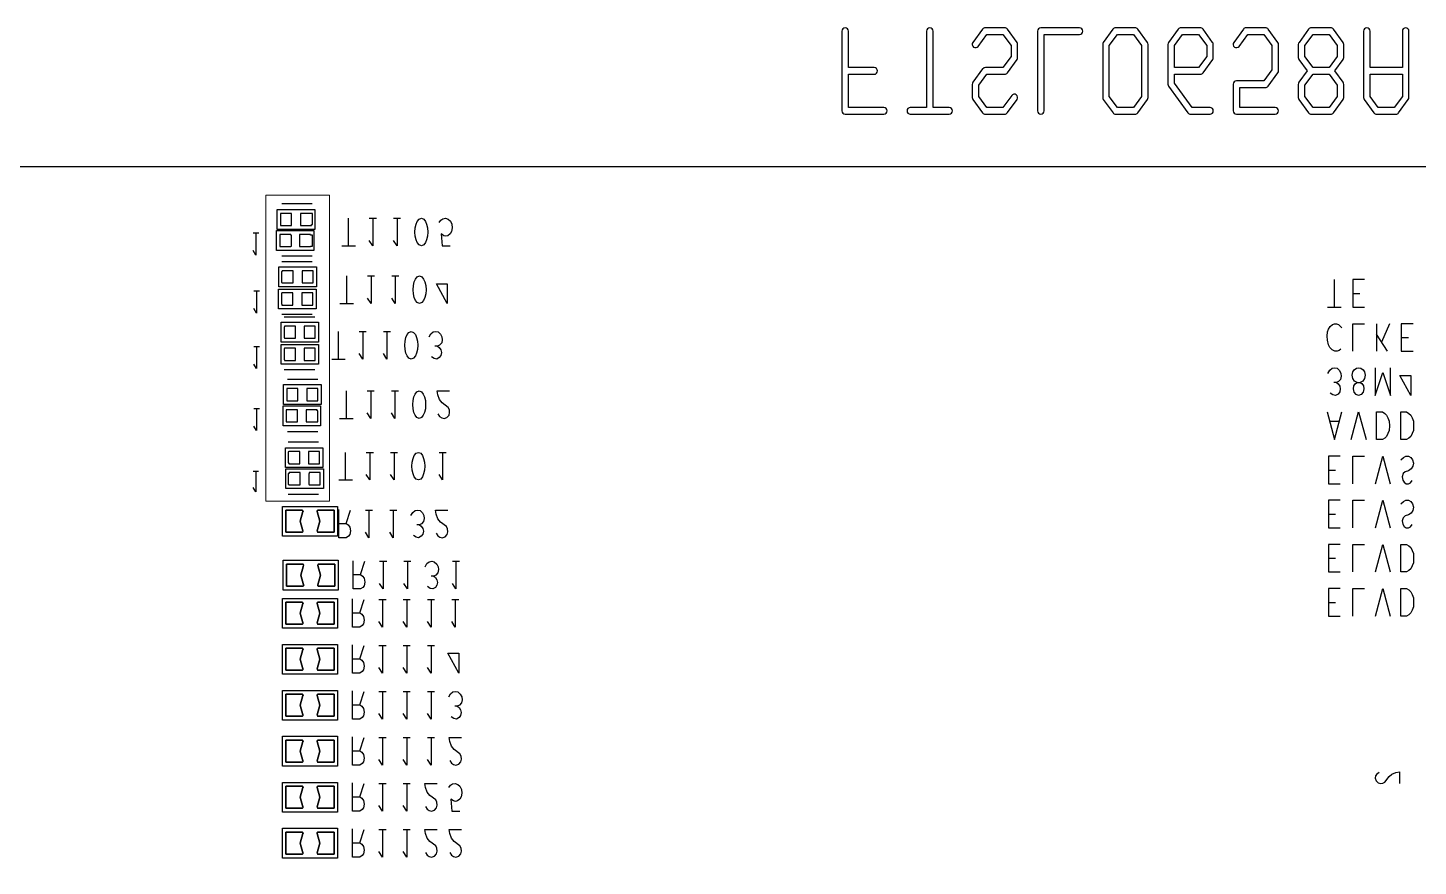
# Model space of a CAD drawing. Header units: millimetres. Extents: x 17 to 508, y 150 to 618.
# Drawn here: x 95.1 to 173.5, y 570.7 to 618 of the extents above; entities that cross this region are included whole.
import ezdxf

# ---------------------------------------------------------------- set-up
doc = ezdxf.new("R2010")
doc.units = ezdxf.units.MM
for name, color, linetype in [('gbr-dxf_layer0', 7, 'Continuous'), ('outline_layer0', 5, 'Continuous'), ('s_layer2', 7, 'Continuous')]:
    doc.layers.add(name, color=color, linetype=linetype)
doc.layers.add('SPB', color=6, linetype='Continuous', lineweight=25)
doc.layers.add('備註', color=1, linetype='Continuous', lineweight=0)

msp = doc.modelspace()

# ---------------------------------------------------------------- linework, layer by layer
for p, q in [((112.662, 590.002), (112.662, 590.789)), ((113.462, 587.11), (113.462, 587.897)), ((113.425, 584.957), (113.425, 585.745)), ((113.425, 582.361), (113.425, 583.149)), ((113.425, 579.764), (113.425, 580.552)), ((113.425, 579.654), (113.425, 580.441)), ((113.425, 577.168), (113.425, 577.956)), ((113.425, 574.571), (113.425, 575.359)), ((113.425, 571.975), (113.425, 572.763))]:
    msp.add_line(p, q)
at = {"layer": 'gbr-dxf_layer0'}
msp.add_line((141.032, 617.796), (141.032, 615.55), dxfattribs=at)
at = {"layer": 'gbr-dxf_layer0', "linetype": 'Continuous'}
for points in [[(141.032, 615.541), (141.032, 613.302, 0.208517), (141.087, 613.163, 0.208501), (141.226, 613.108), (143.407, 613.108, 1), (143.407, 613.482), (141.406, 613.482), (141.406, 615.358), (142.86, 615.358, 1), (142.86, 615.732), (141.406, 615.732), (141.406, 617.796, 1), (141.032, 617.796)], [(145.996, 613.108), (147.086, 613.108, 1), (147.086, 613.482), (146.178, 613.482), (146.178, 617.796, 1), (145.805, 617.796), (145.805, 613.482), (144.897, 613.482)], [(144.897, 613.482, 1), (144.897, 613.108), (145.987, 613.108)]]:
    msp.add_lwpolyline(points, format="xyb", dxfattribs=at)
for points in [[(148.389, 614.79), (148.389, 614.045, 0.161897), (148.426, 613.933), (148.972, 613.185, 0.239742), (149.123, 613.108), (150.217, 613.108, 0.253505), (150.374, 613.193), (150.915, 613.935, 1), (150.613, 614.155), (150.122, 613.482), (149.218, 613.482), (148.762, 614.106), (148.762, 614.734), (149.218, 615.358), (150.217, 615.358, 0.247601), (150.371, 615.44), (150.915, 616.185, 0.165513), (150.951, 616.3), (150.951, 617.046, 0.161897), (150.914, 617.158), (150.37, 617.903, 0.257177), (150.209, 617.983), (149.128, 617.983, 0.246448), (148.972, 617.906), (148.425, 617.156, 1), (148.727, 616.935), (149.218, 617.609), (150.122, 617.609), (150.577, 616.985), (150.577, 616.356), (150.122, 615.732), (149.131, 615.732, 0.251415), (148.972, 615.656), (148.425, 614.905, 0.165513)], [(152.067, 617.796), (152.067, 613.295, 1), (152.441, 613.295), (152.441, 617.609), (154.443, 617.609, 1), (154.443, 617.983), (152.259, 617.983, 0.421762)], [(155.746, 617.041), (155.746, 614.053, 0.170323), (155.782, 613.935), (156.329, 613.185, 0.239742), (156.48, 613.108), (157.569, 613.108, 0.246448), (157.725, 613.185), (158.269, 613.93, 0.166637), (158.308, 614.045), (158.308, 617.046, 0.16419), (158.27, 617.159), (157.726, 617.904, 0.249655), (157.569, 617.983), (156.48, 617.983, 0.247601), (156.325, 617.901), (155.782, 617.156, 0.165513)], [(159.424, 617.046), (159.424, 614.8, 0.165513), (159.46, 614.685), (160.554, 613.185, 0.239934), (160.705, 613.108), (161.8, 613.108, 1), (161.8, 613.482), (160.8, 613.482), (159.798, 614.856), (159.798, 615.358), (161.253, 615.358, 0.247601), (161.407, 615.44), (161.951, 616.185, 0.165513), (161.986, 616.3), (161.986, 617.046, 0.161897), (161.949, 617.158), (161.406, 617.903, 0.257177), (161.244, 617.983), (160.163, 617.983, 0.246448), (160.007, 617.906), (159.463, 617.16, 0.166669)], [(163.103, 614.795), (163.103, 613.3, 0.429407), (163.294, 613.108), (165.478, 613.108, 1), (165.478, 613.482), (163.476, 613.482), (163.476, 614.608), (164.926, 614.608, 0.246448), (165.082, 614.685), (165.629, 615.435, 0.170321), (165.665, 615.554), (165.665, 617.041, 0.165513), (165.629, 617.156), (165.083, 617.904, 0.249655), (164.926, 617.983), (163.837, 617.983, 0.247601), (163.682, 617.901), (163.139, 617.156, 1), (163.441, 616.935), (163.932, 617.609), (164.836, 617.609), (165.291, 616.985), (165.291, 615.606), (164.836, 614.982), (163.294, 614.982, 0.421762)], [(166.781, 617.046), (166.781, 616.3, 0.165513), (166.817, 616.185), (167.284, 615.545), (166.817, 614.905, 0.165513), (166.781, 614.79), (166.781, 614.053, 0.170323), (166.817, 613.935), (167.364, 613.185, 0.240361), (167.516, 613.108), (168.601, 613.108, 0.251415), (168.76, 613.185), (169.308, 613.935, 0.170321), (169.343, 614.053), (169.343, 614.79, 0.165513), (169.308, 614.905), (168.841, 615.545), (169.308, 616.185, 0.165513), (169.343, 616.3), (169.343, 617.046, 0.161897), (169.306, 617.157), (168.762, 617.904, 0.249655), (168.605, 617.983), (167.516, 617.983, 0.240361), (167.364, 617.906), (166.82, 617.16, 0.166669)], [(170.46, 617.796), (170.46, 614.053, 0.170323), (170.495, 613.935), (171.043, 613.185, 0.239742), (171.194, 613.108), (172.283, 613.108, 0.246448), (172.439, 613.185), (172.983, 613.93, 0.166637), (173.022, 614.045), (173.022, 617.796, 1), (172.648, 617.796), (172.648, 615.732), (170.833, 615.732), (170.833, 617.796, 1)]]:
    msp.add_lwpolyline(points, format="xyb", close=True, dxfattribs=at)
for points in [[(156.12, 616.985), (156.575, 617.609), (157.479, 617.609), (157.934, 616.985), (157.934, 614.106), (157.479, 613.482), (156.575, 613.482), (156.12, 614.106)], [(159.798, 616.985), (160.253, 617.609), (161.158, 617.609), (161.613, 616.985), (161.613, 616.356), (161.157, 615.732), (159.798, 615.732)], [(167.155, 616.985), (167.61, 617.609), (168.514, 617.609), (168.97, 616.985), (168.97, 616.356), (168.515, 615.732), (167.61, 615.732), (167.155, 616.356)], [(167.155, 614.734), (167.61, 615.358), (168.514, 615.358), (168.97, 614.734), (168.97, 614.106), (168.515, 613.482), (167.61, 613.482), (167.155, 614.106)], [(170.833, 615.359), (172.648, 615.359), (172.648, 614.106), (172.193, 613.482), (171.289, 613.482), (170.833, 614.106)]]:
    msp.add_lwpolyline(points, close=True, dxfattribs=at)
at = {"layer": 'outline_layer0'}
msp.add_lwpolyline([(70.323, 610.143), (242.621, 610.143, -0.198849), (244.355, 609.424), (270.73, 583.049, 0.198916), (272.464, 582.331), (308.055, 582.331, -0.414068), (309.281, 581.104), (309.281, 554.631, -0.414218), (308.055, 553.406), (272.464, 553.406, 0.198916), (270.73, 552.687), (244.362, 526.319, -0.198916), (242.628, 525.601), (70.231, 525.601, -0.198917), (68.496, 526.319), (39.672, 555.144, 0.198733), (38.805, 555.503), (18.989, 555.503, -0.414362), (17.762, 556.729), (17.762, 578.8, -0.414216), (18.989, 580.026), (38.683, 580.026, 0.198921), (39.55, 580.385), (68.589, 609.424, -0.198917)], format="xyb", close=True, dxfattribs=at)
msp.add_lwpolyline([(70.323, 610.143), (242.621, 610.143, -0.198849), (244.355, 609.424), (270.73, 583.049, 0.198916), (272.464, 582.331), (308.055, 582.331, -0.414068), (309.281, 581.104), (309.281, 554.631, -0.414218), (308.055, 553.406), (272.464, 553.406, 0.198916), (270.73, 552.687), (244.362, 526.319, -0.198916), (242.628, 525.601), (70.231, 525.601, -0.198917), (68.496, 526.319), (39.672, 555.144, 0.198733), (38.805, 555.503), (18.989, 555.503, -0.414362), (17.762, 556.729), (17.762, 578.8, -0.414216), (18.989, 580.026), (38.683, 580.026, 0.198921), (39.55, 580.385), (68.589, 609.424, -0.198917)], format="xyb", close=True, dxfattribs=at)
at = {"layer": 's_layer2'}
for p, q in [((109.446, 608.062), (111.163, 608.062)), ((113.212, 605.67), (113.212, 607.227)), ((114.382, 607.227), (114.78, 607.227)), ((114.581, 607.227), (114.581, 605.67)), ((115.75, 607.227), (116.148, 607.227)), ((115.949, 607.227), (115.949, 605.67)), ((107.829, 606.401), (108.147, 606.401)), ((107.988, 606.401), (107.988, 605.155)), ((112.831, 605.67), (113.594, 605.67)), ((114.581, 605.67), (114.382, 605.982)), ((115.949, 605.67), (115.75, 605.982)), ((107.988, 605.155), (107.829, 605.405)), ((109.444, 604.785), (111.161, 604.785)), ((111.163, 605.082), (109.446, 605.082)), ((113.109, 602.414), (113.109, 603.972)), ((114.278, 603.972), (114.677, 603.972)), ((114.478, 603.972), (114.478, 602.414)), ((115.647, 603.972), (116.045, 603.972)), ((115.846, 603.972), (115.846, 602.414)), ((107.868, 603.125), (108.187, 603.125)), ((108.028, 603.125), (108.028, 601.879)), ((118.782, 602.414), (118.168, 603.53)), ((168.816, 602.211), (168.816, 603.769)), ((112.728, 602.414), (113.491, 602.414)), ((114.478, 602.414), (114.278, 602.726)), ((115.846, 602.414), (115.647, 602.726)), ((170.251, 602.964), (169.853, 602.964)), ((108.028, 601.879), (107.868, 602.128)), ((111.161, 601.805), (109.444, 601.805)), ((109.583, 601.66), (111.3, 601.66)), ((168.434, 602.211), (169.198, 602.211)), ((112.641, 599.284), (112.641, 600.841)), ((113.81, 600.841), (114.208, 600.841)), ((114.009, 600.841), (114.009, 599.284)), ((115.179, 600.841), (115.577, 600.841)), ((115.377, 600.841), (115.377, 599.284)), ((171.188, 601.277), (171.188, 599.72)), ((171.918, 601.277), (171.47, 600.239)), ((107.868, 599.999), (108.187, 599.999)), ((108.028, 599.999), (108.028, 598.753)), ((171.818, 599.72), (171.188, 600.68)), ((172.987, 600.472), (172.589, 600.472)), ((112.259, 599.284), (113.022, 599.284)), ((114.009, 599.284), (113.81, 599.595)), ((115.377, 599.284), (115.179, 599.595)), ((108.028, 598.753), (107.868, 599.002)), ((111.3, 598.68), (109.583, 598.68)), ((171.121, 598.786), (171.121, 597.228)), ((171.121, 597.228), (171.553, 598.526)), ((171.553, 598.526), (171.984, 597.228)), ((171.984, 597.228), (171.984, 598.786)), ((109.758, 598.155), (111.475, 598.155)), ((173.12, 597.228), (172.506, 598.344)), ((113.09, 595.932), (113.09, 597.489)), ((114.26, 597.489), (114.658, 597.489)), ((114.459, 597.489), (114.459, 595.932)), ((115.628, 597.489), (116.026, 597.489)), ((115.827, 597.489), (115.827, 595.932)), ((107.868, 596.494), (108.187, 596.494)), ((108.028, 596.494), (108.028, 595.248)), ((114.459, 595.932), (114.26, 596.243)), ((115.827, 595.932), (115.628, 596.243)), ((168.401, 596.294), (168.816, 594.737)), ((168.816, 594.737), (169.231, 596.294)), ((169.769, 594.737), (170.184, 596.294)), ((170.184, 596.294), (170.599, 594.737)), ((108.028, 595.248), (107.868, 595.497)), ((112.709, 595.932), (113.472, 595.932)), ((169.082, 595.749), (168.55, 595.749)), ((111.475, 595.175), (109.758, 595.175)), ((109.806, 594.612), (111.522, 594.612)), ((113.044, 592.456), (113.044, 594.014)), ((114.213, 594.014), (114.611, 594.014)), ((114.412, 594.014), (114.412, 592.456)), ((115.581, 594.014), (115.979, 594.014)), ((115.781, 594.014), (115.781, 592.456)), ((118.318, 594.014), (118.716, 594.014)), ((118.517, 594.014), (118.517, 592.456)), ((171.138, 592.245), (171.553, 593.802)), ((171.553, 593.802), (171.967, 592.245)), ((107.84, 592.952), (108.136, 592.952)), ((107.988, 592.952), (107.988, 591.795)), ((168.882, 592.998), (168.484, 592.998)), ((112.662, 592.456), (113.425, 592.456)), ((114.412, 592.456), (114.213, 592.768)), ((115.781, 592.456), (115.581, 592.768)), ((118.517, 592.456), (118.318, 592.768)), ((107.988, 591.795), (107.84, 592.027)), ((111.522, 591.632), (109.806, 591.632)), ((171.138, 589.754), (171.553, 591.311)), ((171.553, 591.311), (171.967, 589.754)), ((110.588, 590.747), (110.599, 590.744)), ((110.609, 590.74), (110.618, 590.735)), ((110.626, 590.727), (110.633, 590.719)), ((110.638, 590.709), (110.641, 590.699)), ((110.643, 590.688), (110.642, 590.677)), ((111.434, 590.674), (111.433, 590.685)), ((111.434, 590.696), (111.437, 590.706)), ((111.441, 590.716), (111.448, 590.725)), ((111.455, 590.733), (111.464, 590.739)), ((111.474, 590.743), (111.484, 590.746)), ((111.495, 590.747), (112.408, 590.747)), ((113.076, 590.002), (113.325, 590.754)), ((114.163, 590.754), (114.561, 590.754)), ((114.361, 590.754), (114.361, 589.197)), ((115.531, 590.754), (115.929, 590.754)), ((115.73, 590.754), (115.73, 589.197)), ((168.882, 590.506), (168.484, 590.506)), ((110.581, 589.501), (109.667, 589.501)), ((110.602, 589.505), (110.591, 589.502)), ((110.62, 589.516), (110.612, 589.51)), ((110.634, 589.532), (110.628, 589.523)), ((110.642, 589.553), (110.639, 589.542)), ((110.642, 589.574), (110.643, 589.563)), ((111.433, 589.56), (111.434, 589.571)), ((111.438, 589.539), (111.435, 589.55)), ((111.45, 589.521), (111.443, 589.53)), ((111.467, 589.508), (111.458, 589.514)), ((111.487, 589.502), (111.477, 589.504)), ((114.361, 589.197), (114.163, 589.508)), ((115.73, 589.197), (115.531, 589.508)), ((171.138, 587.262), (171.553, 588.819)), ((171.553, 588.819), (171.967, 587.262)), ((110.626, 587.706), (110.637, 587.704)), ((110.647, 587.7), (110.656, 587.694)), ((110.664, 587.687), (110.671, 587.678)), ((110.676, 587.669), (110.679, 587.659)), ((110.681, 587.648), (110.68, 587.637)), ((111.472, 587.634), (111.471, 587.645)), ((111.472, 587.656), (111.475, 587.666)), ((111.479, 587.676), (111.486, 587.685)), ((111.493, 587.692), (111.502, 587.699)), ((111.512, 587.703), (111.522, 587.706)), ((111.533, 587.707), (112.446, 587.707)), ((113.877, 587.11), (114.126, 587.863)), ((114.963, 587.863), (115.361, 587.863)), ((115.163, 587.863), (115.163, 586.305)), ((116.332, 587.863), (116.73, 587.863)), ((116.531, 587.863), (116.531, 586.305)), ((119.069, 587.863), (119.467, 587.863)), ((119.268, 587.863), (119.268, 586.305)), ((168.882, 588.015), (168.484, 588.015)), ((115.163, 586.305), (114.963, 586.617)), ((116.531, 586.305), (116.332, 586.617)), ((119.268, 586.305), (119.069, 586.617)), ((110.619, 586.461), (109.705, 586.461)), ((110.64, 586.465), (110.629, 586.462)), ((110.658, 586.476), (110.65, 586.469)), ((110.672, 586.492), (110.666, 586.483)), ((110.68, 586.512), (110.677, 586.502)), ((110.68, 586.534), (110.681, 586.523)), ((111.471, 586.52), (111.472, 586.531)), ((111.476, 586.499), (111.473, 586.509)), ((111.487, 586.481), (111.481, 586.49)), ((111.505, 586.468), (111.496, 586.474)), ((111.525, 586.462), (111.515, 586.464)), ((171.138, 584.771), (171.553, 586.328)), ((171.553, 586.328), (171.967, 584.771)), ((110.588, 585.554), (110.599, 585.551)), ((110.609, 585.547), (110.618, 585.541)), ((110.626, 585.534), (110.633, 585.526)), ((110.638, 585.516), (110.641, 585.506)), ((110.643, 585.495), (110.642, 585.484)), ((111.434, 585.481), (111.433, 585.492)), ((111.434, 585.503), (111.437, 585.513)), ((111.441, 585.523), (111.448, 585.532)), ((111.455, 585.54), (111.464, 585.546)), ((111.474, 585.55), (111.484, 585.553)), ((111.495, 585.554), (112.408, 585.554)), ((113.84, 584.957), (114.088, 585.71)), ((114.926, 585.71), (115.324, 585.71)), ((115.125, 585.71), (115.125, 584.153)), ((116.294, 585.71), (116.693, 585.71)), ((116.493, 585.71), (116.493, 584.153)), ((117.662, 585.71), (118.06, 585.71)), ((117.862, 585.71), (117.862, 584.153)), ((119.031, 585.71), (119.429, 585.71)), ((119.23, 585.71), (119.23, 584.153)), ((168.882, 585.523), (168.484, 585.523)), ((110.581, 584.308), (109.667, 584.308)), ((110.602, 584.312), (110.591, 584.309)), ((110.62, 584.323), (110.612, 584.317)), ((110.634, 584.339), (110.628, 584.33)), ((110.642, 584.36), (110.639, 584.349)), ((110.642, 584.381), (110.643, 584.37)), ((111.433, 584.367), (111.434, 584.378)), ((111.438, 584.346), (111.435, 584.357)), ((111.45, 584.328), (111.443, 584.337)), ((111.467, 584.315), (111.458, 584.321)), ((111.487, 584.309), (111.477, 584.311)), ((115.125, 584.153), (114.926, 584.464)), ((116.493, 584.153), (116.294, 584.464)), ((117.862, 584.153), (117.662, 584.464)), ((119.23, 584.153), (119.031, 584.464)), ((110.588, 582.957), (110.599, 582.955)), ((110.609, 582.951), (110.618, 582.945)), ((110.626, 582.938), (110.633, 582.929)), ((110.638, 582.92), (110.641, 582.91)), ((110.643, 582.899), (110.642, 582.888)), ((111.434, 582.885), (111.433, 582.896)), ((111.434, 582.907), (111.437, 582.917)), ((111.441, 582.927), (111.448, 582.936)), ((111.455, 582.943), (111.464, 582.95)), ((111.474, 582.954), (111.484, 582.957)), ((111.495, 582.958), (112.408, 582.958)), ((113.84, 582.361), (114.088, 583.114)), ((114.926, 583.114), (115.324, 583.114)), ((115.125, 583.114), (115.125, 581.556)), ((116.294, 583.114), (116.693, 583.114)), ((116.493, 583.114), (116.493, 581.556)), ((117.662, 583.114), (118.06, 583.114)), ((117.862, 583.114), (117.862, 581.556)), ((119.429, 581.556), (118.815, 582.673)), ((110.581, 581.712), (109.667, 581.712)), ((110.602, 581.716), (110.591, 581.713)), ((110.62, 581.727), (110.612, 581.72)), ((110.634, 581.743), (110.628, 581.734)), ((110.642, 581.763), (110.639, 581.753)), ((110.642, 581.785), (110.643, 581.774)), ((111.433, 581.771), (111.434, 581.782)), ((111.438, 581.75), (111.435, 581.76)), ((111.45, 581.732), (111.443, 581.741)), ((111.467, 581.719), (111.458, 581.725)), ((111.487, 581.713), (111.477, 581.715)), ((115.125, 581.556), (114.926, 581.868)), ((116.493, 581.556), (116.294, 581.868)), ((117.862, 581.556), (117.662, 581.868)), ((110.588, 580.361), (110.599, 580.358)), ((110.609, 580.354), (110.618, 580.348)), ((110.626, 580.341), (110.633, 580.333)), ((111.441, 580.33), (111.448, 580.339)), ((111.455, 580.347), (111.464, 580.353)), ((111.474, 580.357), (111.484, 580.36)), ((111.495, 580.361), (112.408, 580.361)), ((113.84, 579.764), (114.088, 580.517)), ((114.926, 580.517), (115.324, 580.517)), ((115.125, 580.517), (115.125, 578.96)), ((116.294, 580.517), (116.693, 580.517)), ((116.493, 580.517), (116.493, 578.96)), ((117.662, 580.517), (118.06, 580.517)), ((117.862, 580.517), (117.862, 578.96)), ((110.638, 580.323), (110.641, 580.313)), ((110.643, 580.302), (110.642, 580.291)), ((111.434, 580.288), (111.433, 580.299)), ((111.434, 580.31), (111.437, 580.32)), ((110.581, 579.115), (109.667, 579.115)), ((110.602, 579.119), (110.591, 579.116)), ((110.62, 579.13), (110.612, 579.124)), ((110.634, 579.146), (110.628, 579.137)), ((110.642, 579.167), (110.639, 579.156)), ((110.642, 579.188), (110.643, 579.177)), ((111.433, 579.174), (111.434, 579.185)), ((111.438, 579.153), (111.435, 579.164)), ((111.45, 579.135), (111.443, 579.144)), ((111.467, 579.122), (111.458, 579.128)), ((111.487, 579.116), (111.477, 579.118)), ((115.125, 578.96), (114.926, 579.271)), ((116.493, 578.96), (116.294, 579.271)), ((117.862, 578.96), (117.662, 579.271)), ((110.588, 577.764), (110.599, 577.762)), ((110.609, 577.758), (110.618, 577.752)), ((110.626, 577.745), (110.633, 577.736)), ((110.638, 577.727), (110.641, 577.717)), ((110.643, 577.706), (110.642, 577.695)), ((111.434, 577.692), (111.433, 577.703)), ((111.434, 577.714), (111.437, 577.724)), ((111.441, 577.734), (111.448, 577.743)), ((111.455, 577.75), (111.464, 577.757)), ((111.474, 577.761), (111.484, 577.764)), ((111.495, 577.765), (112.408, 577.765)), ((113.84, 577.168), (114.088, 577.921)), ((114.926, 577.921), (115.324, 577.921)), ((115.125, 577.921), (115.125, 576.363)), ((116.294, 577.921), (116.693, 577.921)), ((116.493, 577.921), (116.493, 576.363)), ((117.662, 577.921), (118.06, 577.921)), ((117.862, 577.921), (117.862, 576.363)), ((110.581, 576.519), (109.667, 576.519)), ((110.602, 576.523), (110.591, 576.52)), ((110.62, 576.534), (110.612, 576.527)), ((110.634, 576.55), (110.628, 576.541)), ((110.642, 576.57), (110.639, 576.56)), ((110.642, 576.592), (110.643, 576.581)), ((111.433, 576.578), (111.434, 576.589)), ((111.438, 576.557), (111.435, 576.567)), ((111.45, 576.539), (111.443, 576.548)), ((111.467, 576.526), (111.458, 576.532)), ((111.487, 576.52), (111.477, 576.522)), ((115.125, 576.363), (114.926, 576.675)), ((116.493, 576.363), (116.294, 576.675)), ((117.862, 576.363), (117.662, 576.675)), ((110.588, 575.168), (110.599, 575.165)), ((110.609, 575.161), (110.618, 575.155)), ((110.626, 575.148), (110.633, 575.14)), ((110.638, 575.13), (110.641, 575.12)), ((110.643, 575.109), (110.642, 575.098)), ((111.434, 575.095), (111.433, 575.106)), ((111.434, 575.117), (111.437, 575.127)), ((111.441, 575.137), (111.448, 575.146)), ((111.455, 575.154), (111.464, 575.16)), ((111.474, 575.164), (111.484, 575.167)), ((111.495, 575.168), (112.408, 575.168)), ((113.84, 574.571), (114.088, 575.324)), ((114.926, 575.324), (115.324, 575.324)), ((115.125, 575.324), (115.125, 573.767)), ((116.294, 575.324), (116.693, 575.324)), ((116.493, 575.324), (116.493, 573.767)), ((115.125, 573.767), (114.926, 574.078)), ((116.493, 573.767), (116.294, 574.078)), ((110.581, 573.922), (109.667, 573.922)), ((110.602, 573.926), (110.591, 573.923)), ((110.62, 573.937), (110.612, 573.931)), ((110.634, 573.953), (110.628, 573.944)), ((110.642, 573.974), (110.639, 573.963)), ((110.642, 573.995), (110.643, 573.984)), ((111.433, 573.981), (111.434, 573.992)), ((111.438, 573.96), (111.435, 573.971)), ((111.45, 573.942), (111.443, 573.951)), ((111.467, 573.929), (111.458, 573.935)), ((111.487, 573.923), (111.477, 573.925)), ((110.588, 572.571), (110.599, 572.569)), ((110.609, 572.565), (110.618, 572.559)), ((110.626, 572.552), (110.633, 572.543)), ((110.638, 572.534), (110.641, 572.524)), ((110.643, 572.513), (110.642, 572.502)), ((111.434, 572.499), (111.433, 572.51)), ((111.434, 572.521), (111.437, 572.531)), ((111.441, 572.541), (111.448, 572.55)), ((111.455, 572.557), (111.464, 572.564)), ((111.474, 572.568), (111.484, 572.571)), ((111.495, 572.572), (112.408, 572.572)), ((113.84, 571.975), (114.088, 572.728)), ((114.926, 572.728), (115.324, 572.728)), ((115.125, 572.728), (115.125, 571.17)), ((116.294, 572.728), (116.693, 572.728)), ((116.493, 572.728), (116.493, 571.17)), ((110.581, 571.326), (109.667, 571.326)), ((110.602, 571.33), (110.591, 571.327)), ((110.62, 571.341), (110.612, 571.334)), ((110.634, 571.357), (110.628, 571.348)), ((110.642, 571.377), (110.639, 571.367)), ((110.642, 571.399), (110.643, 571.388)), ((111.433, 571.385), (111.434, 571.396)), ((111.438, 571.364), (111.435, 571.374)), ((111.45, 571.346), (111.443, 571.355)), ((111.467, 571.333), (111.458, 571.339)), ((111.487, 571.327), (111.477, 571.329)), ((115.125, 571.17), (114.926, 571.482)), ((116.493, 571.17), (116.294, 571.482))]:
    msp.add_line(p, q, dxfattribs=at)
for points in [[(109.192, 607.718), (111.31, 607.718), (111.31, 606.597), (109.192, 606.597)], [(109.379, 607.5), (109.379, 606.815), (110.002, 606.815), (110.002, 607.5)], [(110.5, 607.5), (110.5, 606.815), (111.123, 606.815), (111.123, 606.873), (111.172, 606.873), (111.172, 607.496), (111.123, 607.496), (111.123, 607.5)], [(117.317, 607.227), (117.451, 607.176), (117.55, 607.046), (117.616, 606.89), (117.666, 606.682), (117.683, 606.449), (117.666, 606.215), (117.616, 606.008), (117.55, 605.852), (117.451, 605.722), (117.317, 605.67), (117.185, 605.722), (117.086, 605.852), (117.019, 606.008), (116.969, 606.215), (116.952, 606.449), (116.969, 606.682), (117.019, 606.89), (117.086, 607.046), (117.185, 607.176)], [(109.142, 606.532), (111.26, 606.532), (111.26, 605.411), (109.142, 605.411)], [(109.329, 606.314), (109.329, 605.629), (109.952, 605.629), (109.952, 605.647), (109.998, 605.647), (109.998, 606.27), (109.952, 606.27), (109.952, 606.314)], [(110.45, 606.314), (110.45, 605.629), (111.073, 605.629), (111.073, 605.647), (111.172, 605.647), (111.172, 606.27), (111.073, 606.27), (111.073, 606.314)], [(109.28, 604.484), (111.398, 604.484), (111.398, 603.363), (109.28, 603.363)], [(109.467, 604.266), (109.467, 604.219), (109.436, 604.219), (109.436, 603.596), (109.467, 603.596), (109.467, 603.581), (110.09, 603.581), (110.09, 604.266)], [(110.588, 604.266), (110.588, 603.581), (111.211, 603.581), (111.211, 604.266)], [(117.215, 603.972), (117.347, 603.919), (117.447, 603.79), (117.513, 603.634), (117.563, 603.426), (117.58, 603.193), (117.563, 602.959), (117.513, 602.751), (117.447, 602.596), (117.347, 602.466), (117.215, 602.414), (117.082, 602.466), (116.982, 602.596), (116.916, 602.751), (116.866, 602.959), (116.85, 603.193), (116.866, 603.426), (116.916, 603.634), (116.982, 603.79), (117.082, 603.919)], [(109.263, 603.23), (111.381, 603.23), (111.381, 602.109), (109.263, 602.109)], [(109.45, 603.012), (109.45, 602.994), (109.436, 602.994), (109.436, 602.371), (109.45, 602.371), (109.45, 602.327), (110.073, 602.327), (110.073, 603.012)], [(110.571, 603.012), (110.571, 602.327), (111.194, 602.327), (111.194, 603.012)], [(109.405, 601.358), (111.523, 601.358), (111.523, 600.237), (109.405, 600.237)], [(109.592, 601.14), (109.592, 601.094), (109.575, 601.094), (109.575, 600.471), (109.592, 600.471), (109.592, 600.455), (110.215, 600.455), (110.215, 601.14)], [(110.713, 601.14), (110.713, 600.455), (111.336, 600.455), (111.336, 601.14)], [(116.746, 600.841), (116.879, 600.789), (116.978, 600.659), (117.045, 600.504), (117.095, 600.296), (117.111, 600.063), (117.095, 599.829), (117.045, 599.621), (116.978, 599.465), (116.879, 599.336), (116.746, 599.284), (116.613, 599.336), (116.514, 599.465), (116.448, 599.621), (116.398, 599.829), (116.381, 600.063), (116.398, 600.296), (116.448, 600.504), (116.514, 600.659), (116.613, 600.789)], [(109.405, 600.105), (111.523, 600.105), (111.523, 598.984), (109.405, 598.984)], [(109.592, 599.887), (109.592, 599.868), (109.575, 599.868), (109.575, 599.245), (109.592, 599.245), (109.592, 599.202), (110.215, 599.202), (110.215, 599.887)], [(110.713, 599.887), (110.713, 599.202), (111.336, 599.202), (111.336, 599.887)], [(109.548, 597.836), (111.666, 597.836), (111.666, 596.714), (109.548, 596.714)], [(109.735, 597.618), (109.735, 596.932), (110.358, 596.932), (110.358, 597.618)], [(170.101, 597.955), (170.267, 597.955), (170.367, 597.903), (170.45, 597.773), (170.483, 597.591), (170.433, 597.41), (170.317, 597.28), (170.184, 597.228), (170.051, 597.28), (169.936, 597.41), (169.886, 597.591), (169.919, 597.773), (170.002, 597.903)], [(117.195, 597.489), (117.328, 597.437), (117.428, 597.307), (117.494, 597.151), (117.544, 596.944), (117.56, 596.71), (117.544, 596.477), (117.494, 596.269), (117.428, 596.113), (117.328, 595.983), (117.195, 595.932), (117.063, 595.983), (116.963, 596.113), (116.897, 596.269), (116.847, 596.477), (116.83, 596.71), (116.847, 596.944), (116.897, 597.151), (116.963, 597.307), (117.063, 597.437)], [(109.514, 596.632), (111.632, 596.632), (111.632, 595.511), (109.514, 595.511)], [(109.701, 596.414), (109.701, 595.729), (110.324, 595.729), (110.324, 596.414)], [(110.822, 596.414), (110.822, 595.729), (111.445, 595.729), (111.445, 595.74), (111.484, 595.74), (111.484, 596.363), (111.445, 596.363), (111.445, 596.414)], [(171.188, 596.294), (171.52, 596.294), (171.652, 596.216), (171.752, 596.112), (171.835, 595.956), (171.901, 595.774), (171.918, 595.515), (171.901, 595.256), (171.835, 595.074), (171.752, 594.918), (171.652, 594.815), (171.52, 594.737), (171.188, 594.737)], [(172.556, 596.294), (172.888, 596.294), (173.021, 596.216), (173.12, 596.112), (173.203, 595.956), (173.269, 595.774), (173.286, 595.515), (173.269, 595.256), (173.203, 595.074), (173.12, 594.918), (173.021, 594.815), (172.888, 594.737), (172.556, 594.737)], [(109.646, 594.273), (111.764, 594.273), (111.764, 593.152), (109.646, 593.152)], [(109.833, 594.055), (109.833, 594.047), (109.797, 594.047), (109.797, 593.424), (109.833, 593.424), (109.833, 593.37), (110.455, 593.37), (110.455, 594.055)], [(110.954, 594.055), (110.954, 593.37), (111.577, 593.37), (111.577, 594.055)], [(117.148, 594.014), (117.281, 593.961), (117.381, 593.832), (117.447, 593.676), (117.497, 593.469), (117.513, 593.235), (117.497, 593.001), (117.447, 592.793), (117.381, 592.638), (117.281, 592.508), (117.148, 592.456), (117.016, 592.508), (116.916, 592.638), (116.85, 592.793), (116.8, 593.001), (116.783, 593.235), (116.8, 593.469), (116.85, 593.676), (116.916, 593.832), (117.016, 593.961)], [(109.679, 593.086), (111.797, 593.086), (111.797, 591.966), (109.679, 591.966)], [(109.866, 592.868), (109.866, 592.821), (109.797, 592.821), (109.797, 592.198), (109.866, 592.198), (109.866, 592.183), (110.489, 592.183), (110.489, 592.868)], [(110.987, 592.868), (110.987, 592.821), (110.971, 592.821), (110.971, 592.198), (110.987, 592.198), (110.987, 592.183), (111.61, 592.183), (111.61, 592.868)], [(109.481, 590.965), (112.595, 590.965), (112.595, 589.283), (109.481, 589.283)], [(112.662, 590.002), (113.076, 590.002), (113.192, 589.924), (113.292, 589.794), (113.325, 589.586), (113.292, 589.379), (113.209, 589.275), (113.076, 589.197), (112.662, 589.197)], [(172.556, 588.819), (172.888, 588.819), (173.021, 588.741), (173.12, 588.637), (173.203, 588.482), (173.269, 588.3), (173.286, 588.041), (173.269, 587.781), (173.203, 587.599), (173.12, 587.443), (173.021, 587.34), (172.888, 587.262), (172.556, 587.262)], [(109.519, 587.925), (112.633, 587.925), (112.633, 586.243), (109.519, 586.243)], [(113.462, 587.11), (113.877, 587.11), (113.994, 587.032), (114.093, 586.903), (114.126, 586.695), (114.093, 586.487), (114.01, 586.383), (113.877, 586.305), (113.462, 586.305)], [(172.556, 586.328), (172.888, 586.328), (173.021, 586.25), (173.12, 586.146), (173.203, 585.99), (173.269, 585.808), (173.286, 585.549), (173.269, 585.289), (173.203, 585.108), (173.12, 584.952), (173.021, 584.848), (172.888, 584.771), (172.556, 584.771)], [(109.481, 585.772), (112.595, 585.772), (112.595, 584.09), (109.481, 584.09)], [(113.425, 584.957), (113.84, 584.957), (113.956, 584.88), (114.055, 584.75), (114.088, 584.542), (114.055, 584.335), (113.972, 584.231), (113.84, 584.153), (113.425, 584.153)], [(109.481, 583.176), (112.595, 583.176), (112.595, 581.494), (109.481, 581.494)], [(113.425, 582.361), (113.84, 582.361), (113.956, 582.283), (114.055, 582.153), (114.088, 581.946), (114.055, 581.738), (113.972, 581.634), (113.84, 581.556), (113.425, 581.556)], [(109.481, 580.579), (112.595, 580.579), (112.595, 578.897), (109.481, 578.897)], [(113.425, 579.764), (113.84, 579.764), (113.956, 579.687), (114.055, 579.557), (114.088, 579.349), (114.055, 579.142), (113.972, 579.037), (113.84, 578.96), (113.425, 578.96)], [(109.481, 577.983), (112.595, 577.983), (112.595, 576.301), (109.481, 576.301)], [(113.425, 577.168), (113.84, 577.168), (113.956, 577.09), (114.055, 576.96), (114.088, 576.753), (114.055, 576.545), (113.972, 576.441), (113.84, 576.363), (113.425, 576.363)], [(109.481, 575.386), (112.595, 575.386), (112.595, 573.704), (109.481, 573.704)], [(113.425, 574.571), (113.84, 574.571), (113.956, 574.494), (114.055, 574.364), (114.088, 574.156), (114.055, 573.948), (113.972, 573.844), (113.84, 573.767), (113.425, 573.767)], [(109.481, 572.79), (112.595, 572.79), (112.595, 571.108), (109.481, 571.108)], [(113.425, 571.975), (113.84, 571.975), (113.956, 571.897), (114.055, 571.767), (114.088, 571.56), (114.055, 571.352), (113.972, 571.248), (113.84, 571.17), (113.425, 571.17)]]:
    msp.add_lwpolyline(points, close=True, dxfattribs=at)
for points in [[(118.321, 606.994), (118.42, 607.124), (118.536, 607.202), (118.686, 607.227), (118.835, 607.176), (118.952, 607.072), (119.035, 606.89), (119.051, 606.682), (119.018, 606.475), (118.935, 606.345), (118.818, 606.241), (118.703, 606.215), (118.586, 606.241), (118.437, 606.345)], [(118.437, 606.345), (118.487, 605.67), (118.935, 605.67)], [(118.168, 603.53), (118.782, 603.53), (118.782, 602.414)], [(170.516, 603.769), (169.853, 603.769), (169.853, 602.211), (170.516, 602.211)], [(117.749, 600.53), (117.849, 600.711), (117.982, 600.815), (118.131, 600.841), (118.264, 600.815), (118.397, 600.686), (118.479, 600.53), (118.496, 600.374), (118.463, 600.192), (118.347, 600.063), (118.23, 600.01), (118.081, 600.01)], [(169.181, 599.849), (169.082, 599.772), (168.965, 599.72), (168.833, 599.72), (168.683, 599.798), (168.567, 599.927), (168.484, 600.083), (168.418, 600.343), (168.401, 600.576), (168.434, 600.81), (168.484, 600.966), (168.583, 601.121), (168.7, 601.225), (168.816, 601.277), (168.932, 601.277), (169.048, 601.225), (169.148, 601.147), (169.231, 601.043)], [(169.853, 599.72), (169.853, 601.277), (170.516, 601.277)], [(173.253, 601.277), (172.589, 601.277), (172.589, 599.72), (173.253, 599.72)], [(118.23, 600.01), (118.33, 599.932), (118.413, 599.803), (118.446, 599.647), (118.413, 599.491), (118.33, 599.362), (118.181, 599.284), (118.032, 599.31), (117.882, 599.414)], [(168.451, 598.474), (168.55, 598.655), (168.683, 598.759), (168.833, 598.786), (168.965, 598.759), (169.098, 598.63), (169.181, 598.474), (169.198, 598.318), (169.165, 598.136), (169.048, 598.007), (168.932, 597.955), (168.783, 597.955)], [(170.101, 597.955), (169.952, 598.032), (169.853, 598.188), (169.819, 598.37), (169.853, 598.552), (169.936, 598.682), (170.068, 598.759), (170.184, 598.786)], [(170.184, 598.786), (170.301, 598.759), (170.433, 598.682), (170.516, 598.552), (170.549, 598.37), (170.516, 598.188), (170.417, 598.032), (170.267, 597.955)], [(168.932, 597.955), (169.032, 597.877), (169.115, 597.747), (169.148, 597.591), (169.115, 597.436), (169.032, 597.306), (168.882, 597.228), (168.733, 597.254), (168.583, 597.358)], [(172.506, 598.344), (173.12, 598.344), (173.12, 597.228)], [(118.249, 596.191), (118.348, 596.035), (118.464, 595.957), (118.597, 595.932), (118.763, 595.983), (118.879, 596.113), (118.912, 596.269), (118.896, 596.424), (118.829, 596.555), (118.497, 596.814), (118.348, 596.996), (118.249, 597.255), (118.216, 597.489), (118.912, 597.489)], [(169.148, 593.802), (168.484, 593.802), (168.484, 592.245), (169.148, 592.245)], [(169.853, 592.245), (169.853, 593.802), (170.516, 593.802)], [(172.572, 593.594), (172.706, 593.725), (172.854, 593.802), (172.987, 593.802), (173.12, 593.725), (173.22, 593.594), (173.269, 593.413), (173.236, 593.231), (173.153, 593.076), (173.004, 592.971), (172.805, 592.92), (172.689, 592.816), (172.639, 592.635), (172.672, 592.453), (172.755, 592.323), (172.871, 592.245), (172.987, 592.245), (173.104, 592.297), (173.203, 592.426)], [(169.148, 591.311), (168.484, 591.311), (168.484, 589.754), (169.148, 589.754)], [(169.853, 589.754), (169.853, 591.311), (170.516, 591.311)], [(172.572, 591.103), (172.706, 591.233), (172.854, 591.311), (172.987, 591.311), (173.12, 591.233), (173.22, 591.103), (173.269, 590.922), (173.236, 590.74), (173.153, 590.584), (173.004, 590.48), (172.805, 590.428), (172.689, 590.324), (172.639, 590.143), (172.672, 589.961), (172.755, 589.832), (172.871, 589.754), (172.987, 589.754), (173.104, 589.805), (173.203, 589.935)], [(109.667, 589.501), (109.667, 590.747), (110.581, 590.747)], [(110.64, 590.667), (110.477, 590.124), (110.64, 589.582)], [(111.436, 589.582), (111.598, 590.124), (111.436, 590.667)], [(112.408, 590.747), (112.408, 589.501), (111.495, 589.501)], [(116.733, 590.443), (116.832, 590.624), (116.966, 590.728), (117.115, 590.754), (117.248, 590.728), (117.381, 590.598), (117.463, 590.443), (117.48, 590.287), (117.447, 590.106), (117.331, 589.975), (117.214, 589.924), (117.065, 589.924)], [(118.151, 589.457), (118.251, 589.301), (118.367, 589.223), (118.5, 589.197), (118.666, 589.249), (118.782, 589.379), (118.815, 589.534), (118.798, 589.69), (118.732, 589.82), (118.4, 590.079), (118.251, 590.261), (118.151, 590.52), (118.118, 590.754), (118.815, 590.754)], [(117.214, 589.924), (117.314, 589.846), (117.397, 589.716), (117.43, 589.561), (117.397, 589.405), (117.314, 589.275), (117.164, 589.197), (117.016, 589.223), (116.866, 589.327)], [(169.148, 588.819), (168.484, 588.819), (168.484, 587.262), (169.148, 587.262)], [(169.853, 587.262), (169.853, 588.819), (170.516, 588.819)], [(109.705, 586.461), (109.705, 587.707), (110.619, 587.707)], [(110.678, 587.626), (110.515, 587.084), (110.678, 586.541)], [(111.474, 586.541), (111.636, 587.084), (111.474, 587.626)], [(112.446, 587.707), (112.446, 586.461), (111.533, 586.461)], [(117.534, 587.551), (117.634, 587.733), (117.766, 587.837), (117.916, 587.863), (118.049, 587.837), (118.181, 587.707), (118.265, 587.551), (118.281, 587.395), (118.248, 587.214), (118.131, 587.084), (118.016, 587.032), (117.866, 587.032)], [(118.016, 587.032), (118.115, 586.954), (118.198, 586.825), (118.231, 586.669), (118.198, 586.513), (118.115, 586.383), (117.966, 586.305), (117.816, 586.332), (117.667, 586.436)], [(169.148, 586.328), (168.484, 586.328), (168.484, 584.771), (169.148, 584.771)], [(169.853, 584.771), (169.853, 586.328), (170.516, 586.328)], [(109.667, 584.308), (109.667, 585.554), (110.581, 585.554)], [(110.64, 585.474), (110.477, 584.931), (110.64, 584.389)], [(111.436, 584.389), (111.598, 584.931), (111.436, 585.474)], [(112.408, 585.554), (112.408, 584.308), (111.495, 584.308)], [(109.667, 581.712), (109.667, 582.958), (110.581, 582.958)], [(110.64, 582.878), (110.477, 582.335), (110.64, 581.793)], [(111.436, 581.793), (111.598, 582.335), (111.436, 582.878)], [(112.408, 582.958), (112.408, 581.712), (111.495, 581.712)], [(118.815, 582.673), (119.429, 582.673), (119.429, 581.556)], [(109.667, 579.115), (109.667, 580.361), (110.581, 580.361)], [(112.408, 580.361), (112.408, 579.115), (111.495, 579.115)], [(118.865, 580.205), (118.964, 580.387), (119.098, 580.491), (119.246, 580.517), (119.379, 580.491), (119.512, 580.362), (119.595, 580.205), (119.611, 580.05), (119.578, 579.868), (119.463, 579.738), (119.346, 579.687), (119.197, 579.687)], [(110.64, 580.281), (110.477, 579.738), (110.64, 579.196)], [(111.436, 579.196), (111.598, 579.738), (111.436, 580.281)], [(119.346, 579.687), (119.446, 579.609), (119.529, 579.479), (119.562, 579.323), (119.529, 579.168), (119.446, 579.037), (119.296, 578.96), (119.147, 578.986), (118.998, 579.09)], [(109.667, 576.519), (109.667, 577.765), (110.581, 577.765)], [(110.64, 577.685), (110.477, 577.142), (110.64, 576.599)], [(111.436, 576.599), (111.598, 577.142), (111.436, 577.685)], [(112.408, 577.765), (112.408, 576.519), (111.495, 576.519)], [(118.914, 576.623), (119.014, 576.467), (119.131, 576.39), (119.263, 576.363), (119.429, 576.415), (119.545, 576.545), (119.578, 576.7), (119.562, 576.856), (119.496, 576.986), (119.164, 577.246), (119.014, 577.427), (118.914, 577.687), (118.881, 577.921), (119.578, 577.921)], [(171.348, 575.949), (171.211, 575.855), (171.143, 575.746), (171.12, 575.622), (171.165, 575.466), (171.28, 575.357), (171.417, 575.326), (171.554, 575.341), (171.668, 575.404), (171.896, 575.715), (172.056, 575.855), (172.285, 575.949), (172.49, 575.98), (172.49, 575.326)], [(109.667, 573.922), (109.667, 575.168), (110.581, 575.168)], [(110.64, 575.088), (110.477, 574.545), (110.64, 574.003)], [(111.436, 574.003), (111.598, 574.545), (111.436, 575.088)], [(112.408, 575.168), (112.408, 573.922), (111.495, 573.922)], [(117.547, 574.026), (117.646, 573.871), (117.762, 573.793), (117.895, 573.767), (118.061, 573.819), (118.177, 573.948), (118.21, 574.104), (118.194, 574.26), (118.127, 574.389), (117.795, 574.649), (117.646, 574.831), (117.547, 575.09), (117.513, 575.324), (118.21, 575.324)], [(118.865, 575.09), (118.964, 575.22), (119.081, 575.298), (119.23, 575.324), (119.379, 575.272), (119.496, 575.168), (119.578, 574.987), (119.595, 574.779), (119.562, 574.571), (119.479, 574.442), (119.363, 574.338), (119.246, 574.312), (119.131, 574.338), (118.981, 574.442)], [(118.981, 574.442), (119.031, 573.767), (119.479, 573.767)], [(109.667, 571.326), (109.667, 572.572), (110.581, 572.572)], [(110.64, 572.492), (110.477, 571.949), (110.64, 571.406)], [(111.436, 571.406), (111.598, 571.949), (111.436, 572.492)], [(112.408, 572.572), (112.408, 571.326), (111.495, 571.326)], [(117.547, 571.43), (117.646, 571.274), (117.762, 571.196), (117.895, 571.17), (118.061, 571.222), (118.177, 571.352), (118.21, 571.507), (118.194, 571.664), (118.127, 571.793), (117.795, 572.052), (117.646, 572.234), (117.547, 572.494), (117.513, 572.728), (118.21, 572.728)], [(118.914, 571.43), (119.014, 571.274), (119.131, 571.196), (119.263, 571.17), (119.429, 571.222), (119.545, 571.352), (119.578, 571.507), (119.562, 571.664), (119.496, 571.793), (119.164, 572.052), (119.014, 572.234), (118.914, 572.494), (118.881, 572.728), (119.578, 572.728)]]:
    msp.add_lwpolyline(points, dxfattribs=at)
at = {"layer": 'SPB', "linetype": 'Continuous'}
for points in [[(109.379, 606.815), (110.002, 606.815), (110.002, 607.5), (109.379, 607.5)], [(110.5, 606.815), (111.123, 606.815), (111.123, 606.873), (111.172, 606.873), (111.172, 607.496), (111.123, 607.496), (111.123, 607.5), (110.5, 607.5)], [(109.329, 605.629), (109.952, 605.629), (109.952, 605.647), (109.998, 605.647), (109.998, 606.27), (109.952, 606.27), (109.952, 606.314), (109.329, 606.314)], [(110.45, 605.629), (111.073, 605.629), (111.073, 605.647), (111.172, 605.647), (111.172, 606.27), (111.073, 606.27), (111.073, 606.314), (110.45, 606.314)], [(109.467, 603.581), (110.09, 603.581), (110.09, 604.266), (109.467, 604.266), (109.467, 604.219), (109.436, 604.219), (109.436, 603.596), (109.467, 603.596)], [(110.588, 603.581), (111.211, 603.581), (111.211, 604.266), (110.588, 604.266)], [(109.45, 602.327), (110.073, 602.327), (110.073, 603.012), (109.45, 603.012), (109.45, 602.994), (109.436, 602.994), (109.436, 602.371), (109.45, 602.371)], [(110.571, 602.327), (111.194, 602.327), (111.194, 603.012), (110.571, 603.012)], [(109.592, 600.455), (110.215, 600.455), (110.215, 601.14), (109.592, 601.14), (109.592, 601.094), (109.575, 601.094), (109.575, 600.471), (109.592, 600.471)], [(110.713, 600.455), (111.336, 600.455), (111.336, 601.14), (110.713, 601.14)], [(109.592, 599.202), (110.215, 599.202), (110.215, 599.887), (109.592, 599.887), (109.592, 599.868), (109.575, 599.868), (109.575, 599.245), (109.592, 599.245)], [(110.713, 599.202), (111.336, 599.202), (111.336, 599.887), (110.713, 599.887)], [(109.735, 596.932), (110.358, 596.932), (110.358, 597.618), (109.735, 597.618)], [(110.856, 596.932), (111.479, 596.932), (111.479, 596.966), (111.484, 596.966), (111.484, 597.589), (111.479, 597.589), (111.479, 597.618), (110.856, 597.618)], [(109.701, 595.729), (110.324, 595.729), (110.324, 596.414), (109.701, 596.414)], [(110.822, 595.729), (111.445, 595.729), (111.445, 595.74), (111.484, 595.74), (111.484, 596.363), (111.445, 596.363), (111.445, 596.414), (110.822, 596.414)], [(109.833, 593.37), (110.455, 593.37), (110.455, 594.055), (109.833, 594.055), (109.833, 594.047), (109.797, 594.047), (109.797, 593.424), (109.833, 593.424)], [(110.954, 593.37), (111.577, 593.37), (111.577, 594.055), (110.954, 594.055)], [(109.866, 592.183), (110.489, 592.183), (110.489, 592.868), (109.866, 592.868), (109.866, 592.821), (109.797, 592.821), (109.797, 592.198), (109.866, 592.198)], [(110.987, 592.183), (111.61, 592.183), (111.61, 592.868), (110.987, 592.868), (110.987, 592.821), (110.971, 592.821), (110.971, 592.198), (110.987, 592.198)], [(109.667, 589.501), (110.581, 589.501), (110.591, 589.502), (110.602, 589.505), (110.612, 589.51), (110.62, 589.516), (110.628, 589.523), (110.634, 589.532), (110.639, 589.542), (110.642, 589.553), (110.643, 589.563), (110.642, 589.574), (110.64, 589.582), (110.477, 590.124), (110.64, 590.667), (110.642, 590.677), (110.643, 590.688), (110.641, 590.699), (110.638, 590.709), (110.633, 590.719), (110.626, 590.727), (110.618, 590.735), (110.609, 590.74), (110.599, 590.744), (110.588, 590.747), (110.581, 590.747), (109.667, 590.747)], [(111.495, 589.501), (112.408, 589.501), (112.408, 590.747), (111.495, 590.747), (111.484, 590.746), (111.474, 590.743), (111.464, 590.739), (111.455, 590.733), (111.448, 590.725), (111.441, 590.716), (111.437, 590.706), (111.434, 590.696), (111.433, 590.685), (111.434, 590.674), (111.436, 590.667), (111.598, 590.124), (111.436, 589.582), (111.434, 589.571), (111.433, 589.56), (111.435, 589.55), (111.438, 589.539), (111.443, 589.53), (111.45, 589.521), (111.458, 589.514), (111.467, 589.508), (111.477, 589.504), (111.487, 589.502)], [(109.705, 586.461), (110.619, 586.461), (110.629, 586.462), (110.64, 586.465), (110.65, 586.469), (110.658, 586.476), (110.666, 586.483), (110.672, 586.492), (110.677, 586.502), (110.68, 586.512), (110.681, 586.523), (110.68, 586.534), (110.678, 586.541), (110.515, 587.084), (110.678, 587.626), (110.68, 587.637), (110.681, 587.648), (110.679, 587.659), (110.676, 587.669), (110.671, 587.678), (110.664, 587.687), (110.656, 587.694), (110.647, 587.7), (110.637, 587.704), (110.626, 587.706), (110.619, 587.707), (109.705, 587.707)], [(111.533, 586.461), (112.446, 586.461), (112.446, 587.707), (111.533, 587.707), (111.522, 587.706), (111.512, 587.703), (111.502, 587.699), (111.493, 587.692), (111.486, 587.685), (111.479, 587.676), (111.475, 587.666), (111.472, 587.656), (111.471, 587.645), (111.472, 587.634), (111.474, 587.626), (111.636, 587.084), (111.474, 586.541), (111.472, 586.531), (111.471, 586.52), (111.473, 586.509), (111.476, 586.499), (111.481, 586.49), (111.487, 586.481), (111.496, 586.474), (111.505, 586.468), (111.515, 586.464), (111.525, 586.462)], [(109.667, 584.308), (110.581, 584.308), (110.591, 584.309), (110.602, 584.312), (110.612, 584.317), (110.62, 584.323), (110.628, 584.33), (110.634, 584.339), (110.639, 584.349), (110.642, 584.36), (110.643, 584.37), (110.642, 584.381), (110.64, 584.389), (110.477, 584.931), (110.64, 585.474), (110.642, 585.484), (110.643, 585.495), (110.641, 585.506), (110.638, 585.516), (110.633, 585.526), (110.626, 585.534), (110.618, 585.541), (110.609, 585.547), (110.599, 585.551), (110.588, 585.554), (110.581, 585.554), (109.667, 585.554)], [(111.495, 584.308), (112.408, 584.308), (112.408, 585.554), (111.495, 585.554), (111.484, 585.553), (111.474, 585.55), (111.464, 585.546), (111.455, 585.54), (111.448, 585.532), (111.441, 585.523), (111.437, 585.513), (111.434, 585.503), (111.433, 585.492), (111.434, 585.481), (111.436, 585.474), (111.598, 584.931), (111.436, 584.389), (111.434, 584.378), (111.433, 584.367), (111.435, 584.357), (111.438, 584.346), (111.443, 584.337), (111.45, 584.328), (111.458, 584.321), (111.467, 584.315), (111.477, 584.311), (111.487, 584.309)], [(109.667, 581.712), (110.581, 581.712), (110.591, 581.713), (110.602, 581.716), (110.612, 581.72), (110.62, 581.727), (110.628, 581.734), (110.634, 581.743), (110.639, 581.753), (110.642, 581.763), (110.643, 581.774), (110.642, 581.785), (110.64, 581.793), (110.477, 582.335), (110.64, 582.878), (110.642, 582.888), (110.643, 582.899), (110.641, 582.91), (110.638, 582.92), (110.633, 582.929), (110.626, 582.938), (110.618, 582.945), (110.609, 582.951), (110.599, 582.955), (110.588, 582.957), (110.581, 582.958), (109.667, 582.958)], [(111.495, 581.712), (112.408, 581.712), (112.408, 582.958), (111.495, 582.958), (111.484, 582.957), (111.474, 582.954), (111.464, 582.95), (111.455, 582.943), (111.448, 582.936), (111.441, 582.927), (111.437, 582.917), (111.434, 582.907), (111.433, 582.896), (111.434, 582.885), (111.436, 582.878), (111.598, 582.335), (111.436, 581.793), (111.434, 581.782), (111.433, 581.771), (111.435, 581.76), (111.438, 581.75), (111.443, 581.741), (111.45, 581.732), (111.458, 581.725), (111.467, 581.719), (111.477, 581.715), (111.487, 581.713)], [(109.667, 579.115), (110.581, 579.115), (110.591, 579.116), (110.602, 579.119), (110.612, 579.124), (110.62, 579.13), (110.628, 579.137), (110.634, 579.146), (110.639, 579.156), (110.642, 579.167), (110.643, 579.177), (110.642, 579.188), (110.64, 579.196), (110.477, 579.738), (110.64, 580.281), (110.642, 580.291), (110.643, 580.302), (110.641, 580.313), (110.638, 580.323), (110.633, 580.333), (110.626, 580.341), (110.618, 580.348), (110.609, 580.354), (110.599, 580.358), (110.588, 580.361), (110.581, 580.361), (109.667, 580.361)], [(111.495, 579.115), (112.408, 579.115), (112.408, 580.361), (111.495, 580.361), (111.484, 580.36), (111.474, 580.357), (111.464, 580.353), (111.455, 580.347), (111.448, 580.339), (111.441, 580.33), (111.437, 580.32), (111.434, 580.31), (111.433, 580.299), (111.434, 580.288), (111.436, 580.281), (111.598, 579.738), (111.436, 579.196), (111.434, 579.185), (111.433, 579.174), (111.435, 579.164), (111.438, 579.153), (111.443, 579.144), (111.45, 579.135), (111.458, 579.128), (111.467, 579.122), (111.477, 579.118), (111.487, 579.116)], [(109.667, 576.519), (110.581, 576.519), (110.591, 576.52), (110.602, 576.523), (110.612, 576.527), (110.62, 576.534), (110.628, 576.541), (110.634, 576.55), (110.639, 576.56), (110.642, 576.57), (110.643, 576.581), (110.642, 576.592), (110.64, 576.599), (110.477, 577.142), (110.64, 577.685), (110.642, 577.695), (110.643, 577.706), (110.641, 577.717), (110.638, 577.727), (110.633, 577.736), (110.626, 577.745), (110.618, 577.752), (110.609, 577.758), (110.599, 577.762), (110.588, 577.764), (110.581, 577.765), (109.667, 577.765)], [(111.495, 576.519), (112.408, 576.519), (112.408, 577.765), (111.495, 577.765), (111.484, 577.764), (111.474, 577.761), (111.464, 577.757), (111.455, 577.75), (111.448, 577.743), (111.441, 577.734), (111.437, 577.724), (111.434, 577.714), (111.433, 577.703), (111.434, 577.692), (111.436, 577.685), (111.598, 577.142), (111.436, 576.599), (111.434, 576.589), (111.433, 576.578), (111.435, 576.567), (111.438, 576.557), (111.443, 576.548), (111.45, 576.539), (111.458, 576.532), (111.467, 576.526), (111.477, 576.522), (111.487, 576.52)], [(109.667, 573.922), (110.581, 573.922), (110.591, 573.923), (110.602, 573.926), (110.612, 573.931), (110.62, 573.937), (110.628, 573.944), (110.634, 573.953), (110.639, 573.963), (110.642, 573.974), (110.643, 573.984), (110.642, 573.995), (110.64, 574.003), (110.477, 574.545), (110.64, 575.088), (110.642, 575.098), (110.643, 575.109), (110.641, 575.12), (110.638, 575.13), (110.633, 575.14), (110.626, 575.148), (110.618, 575.155), (110.609, 575.161), (110.599, 575.165), (110.588, 575.168), (110.581, 575.168), (109.667, 575.168)], [(111.495, 573.922), (112.408, 573.922), (112.408, 575.168), (111.495, 575.168), (111.484, 575.167), (111.474, 575.164), (111.464, 575.16), (111.455, 575.154), (111.448, 575.146), (111.441, 575.137), (111.437, 575.127), (111.434, 575.117), (111.433, 575.106), (111.434, 575.095), (111.436, 575.088), (111.598, 574.545), (111.436, 574.003), (111.434, 573.992), (111.433, 573.981), (111.435, 573.971), (111.438, 573.96), (111.443, 573.951), (111.45, 573.942), (111.458, 573.935), (111.467, 573.929), (111.477, 573.925), (111.487, 573.923)], [(109.667, 571.326), (110.581, 571.326), (110.591, 571.327), (110.602, 571.33), (110.612, 571.334), (110.62, 571.341), (110.628, 571.348), (110.634, 571.357), (110.639, 571.367), (110.642, 571.377), (110.643, 571.388), (110.642, 571.399), (110.64, 571.406), (110.477, 571.949), (110.64, 572.492), (110.642, 572.502), (110.643, 572.513), (110.641, 572.524), (110.638, 572.534), (110.633, 572.543), (110.626, 572.552), (110.618, 572.559), (110.609, 572.565), (110.599, 572.569), (110.588, 572.571), (110.581, 572.572), (109.667, 572.572)], [(111.495, 571.326), (112.408, 571.326), (112.408, 572.572), (111.495, 572.572), (111.484, 572.571), (111.474, 572.568), (111.464, 572.564), (111.455, 572.557), (111.448, 572.55), (111.441, 572.541), (111.437, 572.531), (111.434, 572.521), (111.433, 572.51), (111.434, 572.499), (111.436, 572.492), (111.598, 571.949), (111.436, 571.406), (111.434, 571.396), (111.433, 571.385), (111.435, 571.374), (111.438, 571.364), (111.443, 571.355), (111.45, 571.346), (111.458, 571.339), (111.467, 571.333), (111.477, 571.329), (111.487, 571.327)]]:
    msp.add_lwpolyline(points, close=True, dxfattribs=at)
at = {"layer": '備註'}
msp.add_lwpolyline([(108.537, 591.258), (112.141, 591.258), (112.141, 608.541), (108.537, 608.541)], close=True, dxfattribs=at)

doc.saveas('drawing.dxf')
